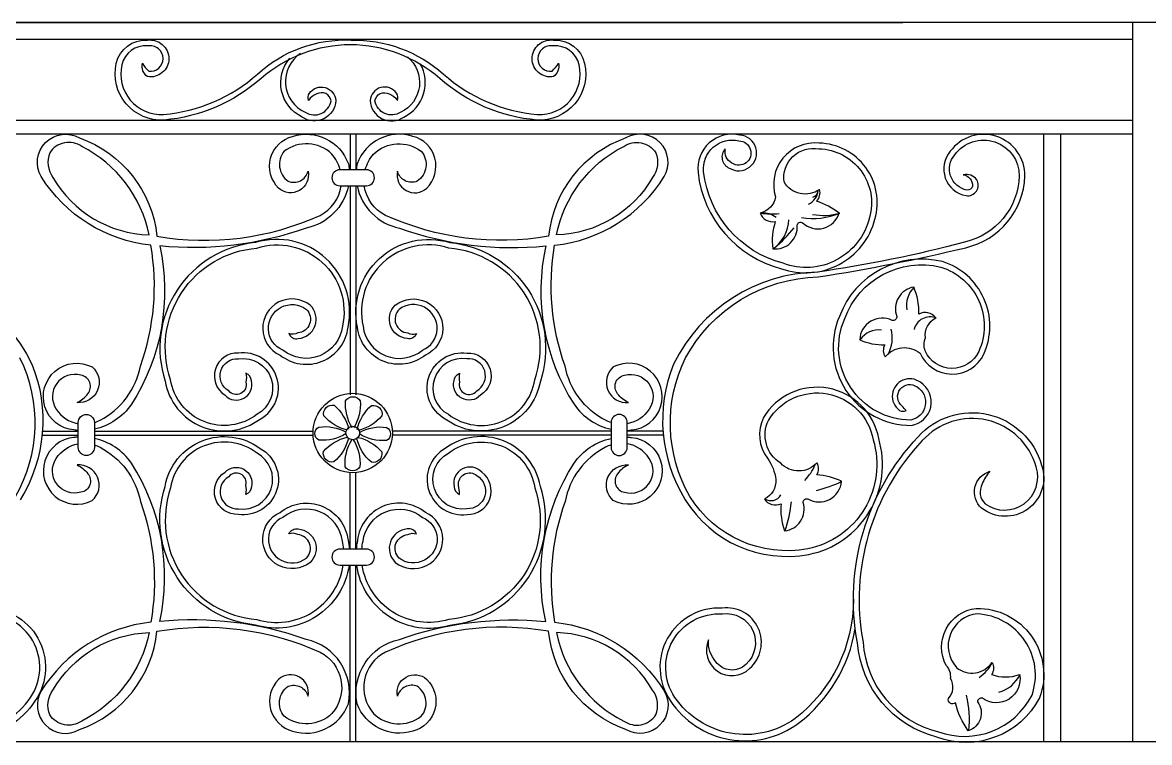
# Model space of a CAD drawing. Header units: metres. Extents: x 360 to 4391, y 503 to 1304.
# Drawn here: x 1091 to 2345, y 503 to 1304 of the extents above; entities that cross this region are included whole.
import ezdxf

# ---------------------------------------------------------------- set-up
doc = ezdxf.new("R2010")
doc.units = ezdxf.units.M
for name, color, linetype in [('3', 3, 'Continuous'), ('4', 4, 'Continuous'), ('7', 7, 'Continuous')]:
    doc.layers.add(name, color=color, linetype=linetype)

msp = doc.modelspace()

# ---------------------------------------------------------------- linework, layer by layer
at = {"layer": '3'}
for points in [[(1452.4, 850.59, -0.16), (1425.93, 866.73, -0.55), (1437.46, 878.26, -0.16), (1453.6, 851.8)], [(1457.5, 853.25, -0.16), (1450.2, 883.37, -0.55), (1466.51, 883.37, -0.16), (1459.21, 853.25)], [(1463, 851.51, -0.16), (1479.13, 877.98, -0.55), (1490.66, 866.44, -0.16), (1464.2, 850.31)], [(1450.66, 846.79, -0.16), (1420.54, 839.49, -0.62), (1420.54, 854.11, -0.16), (1450.66, 848.49)], [(1465.65, 848.09, -0.16), (1495.77, 853.71, -0.62), (1495.77, 839.09, -0.16), (1465.65, 846.39)], [(1453.32, 841.68, -0.16), (1437.18, 815.22, -0.55), (1425.65, 826.75, -0.16), (1452.11, 842.89)], [(1463.92, 842.6, -0.16), (1490.38, 826.47, -0.55), (1478.85, 814.94, -0.16), (1462.71, 841.4)], [(1458.81, 839.95, -0.16), (1466.11, 809.83, -0.55), (1449.8, 809.83, -0.16), (1457.1, 839.95)]]:
    msp.add_lwpolyline(points, format="xyb", dxfattribs=at)
msp.add_circle((1458.16, 847.44), 7.57, dxfattribs=at)
for centre, radius, start, end in [((1957.78, 1118.91), 18.51, 294.81, 354.42), ((1967.85, 1118.03), 8.41, 284.89, 353.69), ((1924.73, 1174.66), 83.44, 261.32, 275.5), ((1915.69, 1070.86), 21.27, 49.93, 96.44), ((1970.1, 1163.49), 77.4, 260.57, 292.85), ((1981.96, 1153.13), 63.62, 259.17, 286.62), ((1901.58, 1086.25), 41.85, 306.02, 357.96), ((1830.58, 1170.14), 151.74, 309.69, 321.57), ((2103.86, 988.97), 29.49, 134.98, 189.12), ((2100.91, 958.13), 18.57, 69.15, 166.43), ((2043.26, 937.78), 24.33, 81.9, 146.65), ((2020.16, 953.25), 38.42, 331.48, 14.87), ((1913.33, 839.62), 65.7, 316.88, 335.13), ((1937.18, 930.27), 151.42, 284.22, 295.61), ((1923.58, 784.68), 12.52, 237.49, 330.49), ((1797.54, 785.62), 149.49, 341.61, 354.4), ((2124.89, 617.01), 51.61, 306.26, 331.39), ((2167.41, 594.79), 37.07, 285.22, 334.42), ((2023.55, 528.43), 120.85, 354.19, 12.99)]:
    msp.add_arc(centre, radius, start, end, dxfattribs=at)
at = {"layer": '4'}
for p, q in [((946.01, 1304.1), (2070.29, 1304.1)), ((2325.91, 1285.18), (590.96, 1285.18)), ((2325.91, 1195.18), (590.96, 1195.18)), ((2325.91, 1180.04), (590.96, 1180.04)), ((425.27, 504.1), (4390.55, 504.1))]:
    msp.add_line(p, q, dxfattribs=at)
for points in [[(4390.55, 1304.1), (2491.6, 1304.1), (425.27, 1304.1)], [(2325.91, 1304.1), (2325.91, 504.1)]]:
    msp.add_lwpolyline(points, dxfattribs=at)
for points in [[(1170.58, 858.97, 0.05), (1176.89, 861.66, 0.23), (1221.83, 921.85, 0.13), (1233.46, 1056.26, -0.23), (1111.51, 1132.65, -0.77), (1154.13, 1175.73, -0.29), (1240.23, 1066.38, 0.15), (1421.8, 1089.61, 0.24), (1445.3, 1122.5)], [(1381.85, 1160.88, 0.44), (1386.35, 1127.56, 0.45), (1408.38, 1138.57, -0.73), (1375.69, 1119.9, -0.58), (1391.25, 1177.49, -0.4), (1453.3, 1146.98, -0.03), (1454.3, 1140.34)], [(1534.46, 1160.88, -0.44), (1529.96, 1127.56, -0.45), (1507.93, 1138.57, 0.73), (1540.63, 1119.9, 0.58), (1525.06, 1177.49, 0.4), (1463.01, 1146.98, 0.03), (1462.01, 1140.34)], [(1745.73, 858.97, -0.05), (1739.42, 861.66, -0.23), (1694.48, 921.85, -0.13), (1682.85, 1056.26, 0.23), (1804.8, 1132.65, 0.77), (1762.18, 1175.73, 0.29), (1676.08, 1066.38, -0.15), (1494.51, 1089.61, -0.24), (1471.01, 1122.5)], [(1444.25, 1140.34, 0.11), (1434.94, 1157.82, 0.37), (1381.85, 1160.88)], [(1453.32, 1122.5, -0.3), (1406.18, 1075.33, -0.11), (1243.3, 1055.54, -0.2), (1211.84, 879.37, -0.19), (1170.58, 851.68)], [(1462.99, 1122.5, 0.3), (1510.13, 1075.33, 0.11), (1673.01, 1055.54, 0.2), (1704.48, 879.37, 0.19), (1745.73, 851.68)], [(1152.73, 850.33, -0.02), (1147.92, 850.79, -1.22), (1168.17, 920.88, -0.73), (1151.28, 881.34, 0.13), (1163.32, 891, 0.58), (1155.66, 911.71, 0.7), (1128.2, 873.98, 0.21), (1152.73, 857.78)], [(1763.58, 850.33, 0.02), (1768.39, 850.79, 1.22), (1748.14, 920.88, 0.73), (1765.04, 881.34, -0.13), (1752.99, 891, -0.58), (1760.65, 911.71, -0.7), (1788.11, 873.98, -0.21), (1763.58, 857.78)], [(1152.73, 842.87, 0.02), (1147.92, 842.41, 1.22), (1168.17, 772.31, 0.73), (1151.28, 811.85, -0.13), (1163.32, 802.2, -0.58), (1155.66, 781.48, -0.7), (1128.2, 819.21, -0.21), (1152.73, 835.42)], [(1381.85, 532.31, -0.44), (1386.35, 565.64, -0.45), (1408.38, 554.63, 0.73), (1375.69, 573.3, 0.58), (1391.25, 515.7, 0.4), (1453.3, 546.21, 0.41), (1406.18, 617.87, 0.11), (1243.3, 637.65, 0.2), (1211.84, 813.82, 0.19), (1170.58, 841.51)], [(1534.46, 532.31, 0.44), (1529.96, 565.64, 0.45), (1507.93, 554.63, -0.73), (1540.63, 573.3, -0.58), (1525.06, 515.7, -0.4), (1463.01, 546.21, -0.41), (1510.13, 617.87, -0.11), (1673.01, 637.65, -0.2), (1704.48, 813.82, -0.19), (1745.73, 841.51)], [(1763.58, 842.87, -0.02), (1768.39, 842.41, -1.22), (1748.14, 772.31, -0.73), (1765.04, 811.85, 0.13), (1752.99, 802.2, 0.58), (1760.65, 781.48, 0.7), (1788.11, 819.21, 0.21), (1763.58, 835.42)], [(1170.58, 834.22, -0.05), (1176.89, 831.53, -0.23), (1221.83, 771.34, -0.13), (1233.46, 636.94, 0.23), (1111.51, 560.54, 0.77), (1154.13, 517.47, 0.29), (1240.23, 626.82, -0.15), (1421.8, 603.58, -0.49), (1434.94, 535.38, -0.37), (1381.85, 532.31)], [(1745.73, 834.22, 0.05), (1739.42, 831.53, 0.23), (1694.48, 771.34, 0.13), (1682.85, 636.94, -0.23), (1804.8, 560.54, -0.77), (1762.18, 517.47, -0.29), (1676.08, 626.82, 0.15), (1494.51, 603.58, 0.49), (1481.37, 535.38, 0.37), (1534.46, 532.31)]]:
    msp.add_lwpolyline(points, format="xyb", dxfattribs=at)
for points in [[(1124.45, 1131.84, 0.26), (1231.54, 1067.78, 0.23), (1156.56, 1166.29, 0.42), (1120.88, 1159.31, 0.26)], [(1791.86, 1131.84, -0.26), (1684.78, 1067.78, -0.23), (1759.75, 1166.29, -0.42), (1795.43, 1159.31, -0.26)], [(1455.28, 1122.5), (1473.44, 1122.5, 1), (1473.44, 1140.34), (1458.5, 1140.34), (1443.9, 1140.34, 1), (1443.9, 1122.5)], [(1152.73, 842.7), (1152.73, 859.17, -1), (1170.58, 859.17), (1170.58, 845.92), (1170.58, 831.32, -1), (1152.73, 831.32)], [(1763.58, 842.7), (1763.58, 859.17, 1), (1745.73, 859.17), (1745.73, 845.92), (1745.73, 831.32, 1), (1763.58, 831.32)], [(1455.28, 700.51), (1473.44, 700.51, 1), (1473.44, 718.35), (1458.5, 718.35), (1443.9, 718.35, 1), (1443.9, 700.51)], [(1124.45, 561.35, -0.26), (1231.54, 625.42, -0.23), (1156.56, 526.91, -0.42), (1120.88, 533.88, -0.26)], [(1791.86, 561.35, 0.26), (1684.78, 625.42, 0.23), (1759.75, 526.91, 0.42), (1795.43, 533.88, 0.26)]]:
    msp.add_lwpolyline(points, format="xyb", close=True, dxfattribs=at)
msp.add_circle((1458.16, 847.44), 44.15, dxfattribs=at)
at = {"layer": '7'}
for p, q in [((1455.28, 1180.04), (1455.28, 1140.34)), ((1461.59, 1180.04), (1461.59, 1140.34)), ((1455.28, 1122.5), (1455.28, 889.81)), ((1461.59, 1122.5), (1461.59, 889.77)), ((1112.67, 849.6), (1152.73, 849.6)), ((1112.67, 844.98), (1152.73, 844.98)), ((1170.58, 849.6), (1414.17, 849.6)), ((1170.58, 844.98), (1414.07, 844.98)), ((1745.73, 849.6), (1502.14, 849.6)), ((1745.73, 844.98), (1502.24, 844.98)), ((1803.64, 849.6), (1763.58, 849.6)), ((1803.64, 844.98), (1763.58, 844.98)), ((1455.28, 718.35), (1455.28, 802.98)), ((1461.59, 718.35), (1461.59, 803.02)), ((1455.28, 504.1), (1455.28, 700.51)), ((1461.59, 504.1), (1461.59, 700.51))]:
    msp.add_line(p, q, dxfattribs=at)
for points in [[(1456.36, 1284.53, -0.19), (1559.02, 1246.75, 0.16), (1663.55, 1201.9, 0.5), (1710.05, 1257.2, 0.37), (1681.31, 1278.17, 0.46), (1664.05, 1263.93, 0.45), (1680.12, 1250.04, 0.07), (1687.1, 1258.84, -0.3), (1681.54, 1243.9, -0.46), (1657.74, 1263.85, -0.45), (1681.54, 1284.52, -0.37), (1716.2, 1258.58, -0.5), (1663.01, 1195.62, -0.16), (1555.01, 1241.88, 0.18), (1455.61, 1279.39, 0.18), (1356.2, 1241.88, -0.16), (1248.2, 1195.62, -0.5), (1195.01, 1258.58, -0.37), (1229.67, 1284.52, -0.45), (1253.47, 1263.85, -0.46), (1229.67, 1243.9, -0.3), (1224.11, 1258.84, 0.07), (1231.09, 1250.04, 0.45), (1247.17, 1263.93, 0.46), (1229.91, 1278.17, 0.37), (1201.16, 1257.2, 0.5), (1247.66, 1201.9, 0.16), (1352.19, 1246.75, -0.2)], [(2137.56, 1134.78, -0.38), (2147.92, 1122.06, -0.39), (2141.75, 1117.74, -0.58), (2128.12, 1156.93, -0.73), (2200, 1133.37, -0.34), (2139.04, 1059.79, -0.03), (1975.51, 1026.54, 0.28), (1815.25, 924.17, 0.24), (1828.22, 773.23, 0.31), (1965.81, 712.39, 0.44), (2043.56, 841.31, 0.69), (1915.13, 864.51, 0.28), (1919.78, 819.3, -0.13), (1928.94, 795.58, -0.31), (1916.28, 774.12, 0.37), (1934.8, 768.75, 0.11), (1938.84, 738.47, 0.47), (1959.47, 770.07, -0.53), (1964.78, 774.16, 0.56), (2002.08, 793.73, 0.09), (1974.52, 800.87, 0.28), (1974.79, 814.37, -0.44), (1934.42, 813.8, -0.38), (1920.69, 861.51, -0.69), (2037.4, 839.87, -0.44), (1964.65, 718.59, -0.31), (1833.46, 776.75, -0.25), (1828.49, 930.91, -0.27), (1976.28, 1021.04, 0.02), (2140.39, 1053.63, 0.34), (2206.3, 1133.22, 0.73), (2123.17, 1160.84, 0.58), (2140.72, 1111.51, 0.63), (2152.73, 1129.2, 0.29)], [(2074.05, 872.44, -0.04), (2069.57, 877.32, -0.98), (2086.19, 898.71, -0.68), (2079.31, 861.86, -0.54), (2005.68, 974.81, -0.38), (2112.62, 1032.11, -0.45), (2154.8, 937.95, -0.64), (2095.31, 938.75, -0.2), (2095.49, 953.35, -0.31), (2106.95, 975.49, 0.37), (2088.17, 979.82, 0.11), (2082.46, 1009.83, 0.47), (2063.61, 977.13, -0.53), (2058.53, 972.76, 0.54), (2022.37, 951.15, 0.11), (2050.28, 945.55, 0.28), (2050.75, 932.05, -0.42), (2089.54, 936.19, 0.64), (2160.53, 935.31, 0.45), (2114.33, 1038.18, 0.38), (1999.81, 977.14, 0.54), (2079.79, 855.84, 0.69), (2089.86, 903.84, 1.01), (2066.63, 872.6, 0.23)], [(2158.83, 790.75, 0.35), (2162.07, 768.62, 0.72), (2218.81, 809.75, 0.59), (2092.01, 838.93, 0.24), (2026.13, 614.92, 0.33), (2109.89, 515.16, 0.38), (2214.15, 555.92, 0.5), (2153.3, 646.14, 0.62), (2130.09, 586.59, 0.45), (2169.63, 592.3, -0.28), (2169.12, 578.81, 0.18), (2200.29, 578.79, -0.68), (2158.92, 552.27, 0.53), (2153.54, 548.28, -0.52), (2143.21, 516.2, -0.1), (2128.85, 547.38, -0.8), (2121.27, 552.23, 0.34), (2123.46, 574.31, 0.23), (2118.68, 588.84, -0.53), (2152.07, 652.33, -0.53), (2222.52, 552.85, -0.38), (2108.02, 509.13, -0.32), (2019.86, 614.14, -0.24), (2087.36, 843.2, -0.59), (2224.79, 811.76, -0.75), (2157.92, 763.87, -0.58), (2167.06, 804.83, 0.1)]]:
    msp.add_lwpolyline(points, format="xyb", close=True, dxfattribs=at)
for points in [[(1400.13, 1269.74, 0.59), (1405.31, 1204.21, 0.53), (1433.96, 1216.84, 0.54), (1418.08, 1224.61, 0.16), (1408.86, 1217.46, -0.21), (1409.86, 1225.37, -0.71), (1439.34, 1217.27, -0.59), (1401.92, 1198.89, -0.49), (1387.97, 1264.47)], [(1519.08, 1265.9, -0.55), (1511.57, 1204.21, -0.53), (1482.92, 1216.84, -0.54), (1498.8, 1224.61, -0.16), (1508.02, 1217.46, 0.21), (1507.01, 1225.37, 0.71), (1477.53, 1217.27, 0.59), (1514.95, 1198.89, 0.43), (1533.33, 1258.29)], [(1958.87, 1081.41, 0.56), (1999.59, 1092.17, 0.09), (1974.32, 1105.27, 0.28), (1977.6, 1118.37, -0.44), (1938.11, 1126.81, -0.51), (1976.9, 1163.64, -0.49), (2033.26, 1087.05, -0.45), (1937.13, 1036.26, -0.31), (1848.66, 1138.23, -0.52), (1887.97, 1172.36, -1.35), (1880.23, 1147.79, -0.33), (1872.8, 1163.64, 0.53), (1877.22, 1142.25, 1.29), (1888.95, 1178.79, 0.52), (1842.41, 1137.34, 0.31), (1935.25, 1030.23, 0.44), (2039.36, 1085.43, 0.49), (1977.31, 1169.94, 0.54), (1928.71, 1110.27, -0.31), (1911.58, 1092.17, 0.37), (1928.44, 1082.81, 0.11), (1925.63, 1052.4, 0.47), (1952.78, 1078.6, -0.53), (1958.87, 1081.41)], [(1472.06, 1140.34, -0.11), (1481.37, 1157.82, -0.37), (1534.46, 1160.88)], [(1339.16, 914.11, -0.11), (1339.33, 903.95, -0.8), (1320.12, 894.34, -0.8), (1331.1, 930.02, -0.84), (1351.69, 868.27, -0.57), (1255.51, 906.74, -0.49), (1351.32, 1053.14, -0.58), (1446.7, 966.15, -0.59), (1380.53, 939.63, -1.14), (1406.62, 984.91, -0.64), (1397, 958.84, -0.22), (1387.16, 957.98, 0.38), (1397.51, 952.55, 0.65), (1410.77, 989.67, 1.13), (1377.23, 934.19, 0.59), (1452.93, 965.1, 0.57), (1350.09, 1059.36, 0.48), (1249.37, 905.22, 0.56), (1355.13, 862.96, 0.83), (1330.84, 936.36, 0.77), (1316.03, 889.44, 0.77), (1345.45, 905.47, 0.29), (1339.16, 914.11)], [(1577.15, 914.11, 0.11), (1576.98, 903.95, 0.8), (1596.2, 894.34, 0.8), (1585.21, 930.02, 0.84), (1564.62, 868.27, 0.57), (1660.8, 906.74, 0.49), (1564.99, 1053.14, 0.58), (1469.61, 966.15, 0.59), (1535.78, 939.63, 1.14), (1509.69, 984.91, 0.64), (1519.31, 958.84, 0.22), (1529.15, 957.98, -0.38), (1518.8, 952.55, -0.65), (1505.54, 989.67, -1.13), (1539.08, 934.19, -0.59), (1463.38, 965.1, -0.57), (1566.22, 1059.36, -0.48), (1666.94, 905.22, -0.56), (1561.18, 862.96, -0.83), (1585.47, 936.36, -0.77), (1600.29, 889.44, -0.77), (1570.86, 905.47, -0.29), (1577.15, 914.11)], [(940.8, 1026.54, -0.28), (1101.06, 924.17, -0.24), (1088.09, 773.23, -0.31)], [(1082.85, 776.75, 0.25), (1087.82, 930.91, 0.27)], [(1454.01, 700.51, -0.46), (1350.09, 633.83, -0.48), (1249.37, 787.98, -0.56), (1355.13, 830.24, -0.83), (1330.84, 756.84, -0.77), (1316.03, 803.75, -0.77), (1345.45, 787.73, -0.29), (1339.16, 779.09)], [(1462.3, 700.51, 0.46), (1566.22, 633.83, 0.48), (1666.94, 787.98, 0.56), (1561.18, 830.24, 0.83), (1585.47, 756.84, 0.73), (1601.88, 803.75, 0.76), (1570.86, 787.73, 0.29), (1577.15, 779.09)], [(1339.16, 779.09, 0.11), (1339.33, 789.25, 0.8), (1320.12, 798.86, 0.8), (1331.1, 763.18, 0.84), (1351.69, 824.92, 0.57), (1255.51, 786.46, 0.49), (1351.32, 640.05, 0.46), (1447.65, 700.51)], [(1577.15, 779.09, -0.01), (1575.9, 789.25, -0.68), (1596.2, 800.11, -0.78), (1585.21, 763.18, -0.84), (1564.62, 824.92, -0.57), (1660.8, 786.46, -0.49), (1564.99, 640.05, -0.46), (1468.67, 700.51)], [(1448.07, 718.35, 0.03), (1446.7, 727.04, 0.59), (1380.53, 753.57, 1.14), (1406.62, 708.28, 0.64), (1397, 734.36, 0.22), (1387.16, 735.21, -0.38), (1397.51, 740.65, -0.65), (1410.77, 703.52, -1.13), (1377.23, 759.01, -0.59), (1452.93, 728.09, -0.03), (1454.4, 718.35)], [(1468.25, 718.35, -0.03), (1469.61, 727.04, -0.59), (1535.78, 753.57, -1.14), (1509.69, 708.28, -0.64), (1519.31, 734.36, -0.22), (1529.15, 735.21, 0.38), (1518.8, 740.65, 0.65), (1505.54, 703.52, 1.13), (1539.08, 759.01, 0.59), (1463.38, 728.09, 0.03), (1461.91, 718.35)], [(900.79, 662.4, 0.23), (965.84, 529.63, 0.42), (1099.65, 553.35, 0.62), (1046.81, 646.28, 0.74), (1020.72, 590.01, 0.46), (1053.98, 592.92, 0.21), (1062.21, 617.21, -0.82), (1016.44, 585.38, -0.74), (1046.98, 652.62, -0.62), (1104.77, 549.66, -0.43), (962.03, 524.6, -0.19), (898.84, 629.83)], [(2015.52, 662.4, -0.23), (1950.47, 529.63, -0.42), (1816.67, 553.35, -0.62), (1869.5, 646.28, -0.74), (1895.59, 590.01, -0.46), (1862.33, 592.92, -0.21), (1854.1, 617.21, 0.82), (1899.87, 585.38, 0.74), (1869.33, 652.62, 0.62), (1811.54, 549.66, 0.43), (1954.28, 524.6, 0.19), (2017.47, 629.83)]]:
    msp.add_lwpolyline(points, format="xyb", dxfattribs=at)
for points in [[(2226.99, 1180.04), (2226.99, 504.1)], [(2245.91, 1180.04), (2245.91, 504.1)]]:
    msp.add_lwpolyline(points, dxfattribs=at)

doc.saveas('drawing.dxf')
